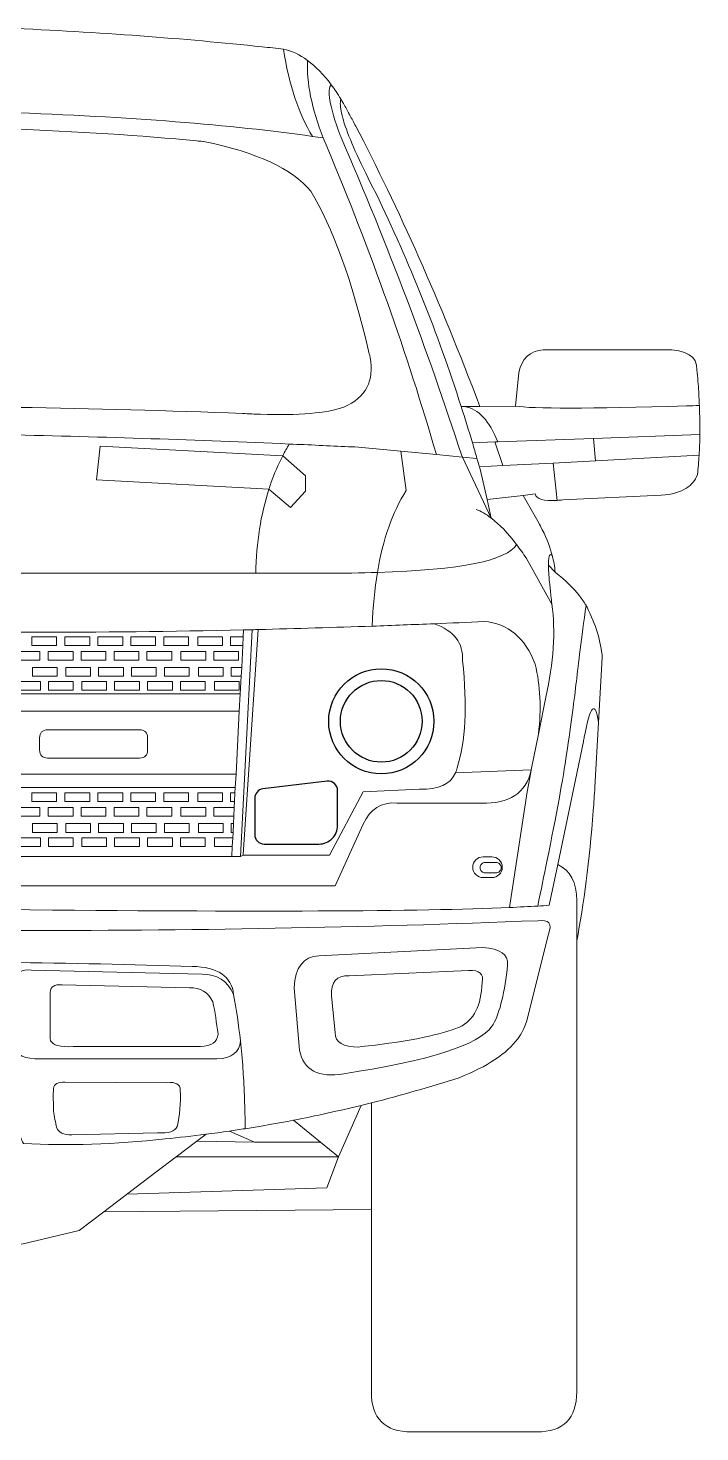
# Model space of a CAD drawing. Header units: metres. Extents: x -1212 to 1212, y 0 to 1928.
# Drawn here: x 293 to 1212, y 0 to 1921 of the extents above; entities that cross this region are included whole.
import ezdxf

# ---------------------------------------------------------------- set-up
doc = ezdxf.new("R2010")
doc.units = ezdxf.units.M
doc.layers.add('ceco.net 245', color=7, linetype='Continuous')

msp = doc.modelspace()

# ---------------------------------------------------------------- linework, layer by layer
at = {"layer": 'ceco.net 245', "lineweight": 18}
for points in [[(890, 1403), (885.3, 1403)], [(910.9, 1403.2), (890, 1403)], [(959.7, 1403.6), (910.9, 1403.2)], [(1066.2, 1359.4), (1211.6, 1364.7)], [(641.2, 1335.6), (391.3, 1348.6), (386.7, 1302.8), (622.3, 1289.9)], [(900.7, 1353.3), (931.3, 1354.5)], [(931.3, 1354.5), (935.5, 1354.6)], [(942.1, 1322.2), (931.3, 1354.5)], [(935.5, 1354.6), (1066.2, 1359.4)], [(1069, 1328.8), (1066.2, 1359.4)], [(641.2, 1335.6), (672.4, 1308.2)], [(851.3, 1337.2), (802.6, 1341.8)], [(851.3, 1337.2), (887.1, 1333.7)], [(906.9, 1331.9), (887.1, 1333.7)], [(926.5, 1250.3), (887.1, 1333.7)], [(1011.2, 1325.7), (942.1, 1322.2)], [(1069, 1328.8), (1011.2, 1325.7)], [(1016.7, 1274.5), (1011.2, 1325.7)], [(1210.7, 1336.3), (1069, 1328.8)], [(672.4, 1308.2), (672.4, 1287.2), (652, 1265)], [(942.1, 1322.2), (910.2, 1320.5)], [(652, 1265), (622.3, 1289.9)], [(920.6, 1275.6), (970.1, 1281.5)], [(920.6, 1275.6), (926.5, 1250.3)], [(604.3, 1175), (263.9, 1175)], [(1013.8, 1176.2), (1004.6, 1186.1)], [(587.7, 1097.4), (587.3, 1088), (586.6, 1076.1), (585.1, 1045.9), (584.4, 1034), (583.1, 1009.9)], [(583.3, 787.5), (599.6, 1097.7)], [(607.8, 1097.9), (586.9, 789.9)], [(263.9, 1009.9), (583.1, 1009.9)], [(583.1, 1009.9), (581.8, 986.1)], [(581.8, 986.1), (263.9, 986.1)], [(581.8, 986.1), (577.4, 899.9)], [(990.9, 954.9), (981.2, 905.8)], [(877.4, 901.6), (981.2, 905.8)], [(981.2, 905.8), (980.1, 900.1)], [(577.4, 899.9), (576.3, 881.6)], [(980.1, 900.1), (975.3, 875.7), (951.4, 717.5)], [(263.9, 881.6), (576.3, 881.6)], [(576.3, 881.6), (575.9, 874.4), (575.4, 862.5), (575, 854.3), (574.3, 842.3), (573.7, 832.3), (573.2, 820.4), (572.8, 813), (572.1, 801.1), (571.4, 787.5)], [(583.3, 787.5), (586.9, 789.3)], [(571.4, 787.5), (263.9, 787.5)], [(571.4, 787.5), (583.3, 787.5)], [(748.3, 446.8), (717.3, 376.6)], [(762.4, 304.5), (762.4, 450.3)], [(692.9, 396.4), (655.9, 426.5)], [(536.3, 407.2), (523.7, 397.7)], [(568.2, 411.6), (602.5, 396.4)], [(523.7, 397.7), (495.4, 376.2)], [(602.5, 396.4), (523.7, 397.7)], [(692.9, 396.4), (602.5, 396.4)], [(717.3, 376.6), (692.9, 396.4)], [(428.5, 325.4), (701.7, 334.1), (717.3, 376.6)], [(495.4, 376.2), (467.7, 355.2)], [(717.3, 376.6), (495.4, 376.2)], [(467.7, 355.2), (396.4, 301.1)], [(263.9, 260.2), (284.2, 257.1), (362.7, 275.4), (396.4, 301.1)], [(396.4, 301.1), (762.4, 304.5)]]:
    msp.add_lwpolyline(points, dxfattribs=at)
at = {"layer": 'ceco.net 245', "lineweight": 9}
for points in [[(298, 1076.1), (331.9, 1076.1), (331.9, 1088), (298, 1088), (298, 1076.1), (298, 1076.1)], [(377.4, 1088), (343.4, 1088), (343.4, 1076.1), (377.4, 1076.1), (377.4, 1088), (377.4, 1088)], [(422.3, 1088), (388.4, 1088), (388.4, 1076.1), (422.3, 1076.1), (422.3, 1088), (422.3, 1088)], [(467.4, 1088), (433.5, 1088), (433.5, 1076.1), (467.4, 1076.1), (467.4, 1088), (467.4, 1088)], [(512.3, 1088), (478.4, 1088), (478.4, 1076.1), (512.3, 1076.1), (512.3, 1088), (512.3, 1088)], [(558.9, 1088), (524.9, 1088), (524.9, 1076.1), (558.9, 1076.1), (558.9, 1088), (558.9, 1088)], [(586.6, 1076.1), (569.9, 1076.1), (569.9, 1088), (587.3, 1088)], [(309, 1067.9), (275.1, 1067.9), (275.1, 1055.9), (309, 1055.9), (309, 1067.9), (309, 1067.9)], [(320.5, 1055.9), (354.5, 1055.9), (354.5, 1067.9), (320.5, 1067.9), (320.5, 1055.9), (320.5, 1055.9)], [(365.5, 1055.9), (399.4, 1055.9), (399.4, 1067.9), (365.5, 1067.9), (365.5, 1055.9), (365.5, 1055.9)], [(444.5, 1067.9), (410.5, 1067.9), (410.5, 1055.9), (444.5, 1055.9), (444.5, 1067.9), (444.5, 1067.9)], [(489.4, 1067.9), (455.5, 1067.9), (455.5, 1055.9), (489.4, 1055.9), (489.4, 1067.9), (489.4, 1067.9)], [(536, 1067.9), (502, 1067.9), (502, 1055.9), (536, 1055.9), (536, 1067.9), (536, 1067.9)], [(580.9, 1067.9), (547, 1067.9), (547, 1055.9), (580.9, 1055.9), (580.9, 1067.9), (580.9, 1067.9)], [(298.9, 1034), (332.8, 1034), (332.8, 1045.9), (298.9, 1045.9), (298.9, 1034), (298.9, 1034)], [(344.4, 1034), (378.3, 1034), (378.3, 1045.9), (344.4, 1045.9), (344.4, 1034), (344.4, 1034)], [(423.2, 1045.9), (389.3, 1045.9), (389.3, 1034), (423.2, 1034), (423.2, 1045.9), (423.2, 1045.9)], [(434.4, 1034), (468.3, 1034), (468.3, 1045.9), (434.4, 1045.9), (434.4, 1034), (434.4, 1034)], [(479.3, 1034), (513.2, 1034), (513.2, 1045.9), (479.3, 1045.9), (479.3, 1034), (479.3, 1034)], [(559.8, 1045.9), (525.9, 1045.9), (525.9, 1034), (559.8, 1034), (559.8, 1045.9), (559.8, 1045.9)], [(585.1, 1045.9), (570.8, 1045.9), (570.8, 1034), (584.4, 1034)], [(276, 1014.7), (309.9, 1014.7), (309.9, 1026.6), (276, 1026.6), (276, 1014.7), (276, 1014.7)], [(320.9, 1014.7), (354.8, 1014.7), (354.8, 1026.6), (320.9, 1026.6), (320.9, 1014.7), (320.9, 1014.7)], [(400.3, 1026.6), (366.4, 1026.6), (366.4, 1014.7), (400.3, 1014.7), (400.3, 1026.6), (400.3, 1026.6)], [(411.3, 1014.7), (445.2, 1014.7), (445.2, 1026.6), (411.3, 1026.6), (411.3, 1014.7), (411.3, 1014.7)], [(490.3, 1026.6), (456.4, 1026.6), (456.4, 1014.7), (490.3, 1014.7), (490.3, 1026.6), (490.3, 1026.6)], [(501.3, 1014.7), (535.2, 1014.7), (535.2, 1026.6), (501.3, 1026.6), (501.3, 1014.7), (501.3, 1014.7)], [(581.8, 1026.6), (547.9, 1026.6), (547.9, 1014.7), (581.8, 1014.7), (581.8, 1026.6), (581.8, 1026.6)], [(331.9, 874.4), (298, 874.4), (298, 862.5), (331.9, 862.5), (331.9, 874.4), (331.9, 874.4)], [(377.4, 862.5), (377.4, 874.4), (343.4, 874.4), (343.4, 862.5), (377.4, 862.5), (377.4, 862.5)], [(422.3, 874.4), (388.4, 874.4), (388.4, 862.5), (422.3, 862.5), (422.3, 874.4), (422.3, 874.4)], [(433.5, 862.5), (467.4, 862.5), (467.4, 874.4), (433.5, 874.4), (433.5, 862.5), (433.5, 862.5)], [(512.3, 874.4), (478.4, 874.4), (478.4, 862.5), (512.3, 862.5), (512.3, 874.4), (512.3, 874.4)], [(558.9, 874.4), (524.9, 874.4), (524.9, 862.5), (558.9, 862.5), (558.9, 874.4), (558.9, 874.4)], [(575.9, 874.4), (569.9, 874.4), (569.9, 862.5), (575.4, 862.5)], [(275.1, 842.3), (309, 842.3), (309, 854.3), (275.1, 854.3), (275.1, 842.3), (275.1, 842.3)], [(354.5, 854.3), (320.5, 854.3), (320.5, 842.3), (354.5, 842.3), (354.5, 854.3), (354.5, 854.3)], [(399.4, 854.3), (365.5, 854.3), (365.5, 842.3), (399.4, 842.3), (399.4, 854.3), (399.4, 854.3)], [(410.5, 842.3), (444.5, 842.3), (444.5, 854.3), (410.5, 854.3), (410.5, 842.3), (410.5, 842.3)], [(489.4, 854.3), (455.5, 854.3), (455.5, 842.3), (489.4, 842.3), (489.4, 854.3), (489.4, 854.3)], [(502, 842.3), (536, 842.3), (536, 854.3), (502, 854.3), (502, 842.3), (502, 842.3)], [(575, 854.3), (547, 854.3), (547, 842.3), (574.3, 842.3)], [(332.8, 832.3), (298.9, 832.3), (298.9, 820.4), (332.8, 820.4), (332.8, 832.3), (332.8, 832.3)], [(344.4, 832.3), (344.4, 820.4), (378.3, 820.4), (378.3, 832.3), (344.4, 832.3), (344.4, 832.3)], [(423.2, 820.4), (423.2, 832.3), (389.3, 832.3), (389.3, 820.4), (423.2, 820.4), (423.2, 820.4)], [(434.4, 832.3), (434.4, 820.4), (468.3, 820.4), (468.3, 832.3), (434.4, 832.3), (434.4, 832.3)], [(479.3, 832.3), (479.3, 820.4), (513.2, 820.4), (513.2, 832.3), (479.3, 832.3), (479.3, 832.3)], [(559.8, 832.3), (525.9, 832.3), (525.9, 820.4), (559.8, 820.4), (559.8, 832.3), (559.8, 832.3)], [(573.7, 832.3), (570.8, 832.3), (570.8, 820.4), (573.2, 820.4)], [(309.9, 813), (276, 813), (276, 801.1), (309.9, 801.1), (309.9, 813), (309.9, 813)], [(354.8, 813), (320.9, 813), (320.9, 801.1), (354.8, 801.1), (354.8, 813), (354.8, 813)], [(366.4, 801.1), (400.3, 801.1), (400.3, 813), (366.4, 813), (366.4, 801.1), (366.4, 801.1)], [(411.3, 801.1), (445.2, 801.1), (445.2, 813), (411.3, 813), (411.3, 801.1), (411.3, 801.1)], [(490.3, 813), (456.4, 813), (456.4, 801.1), (490.3, 801.1), (490.3, 813), (490.3, 813)], [(501.3, 801.1), (535.2, 801.1), (535.2, 813), (501.3, 813), (501.3, 801.1), (501.3, 801.1)], [(572.8, 813), (547.9, 813), (547.9, 801.1), (572.1, 801.1)]]:
    msp.add_lwpolyline(points, dxfattribs=at)
at = {"layer": 'ceco.net 245'}
msp.add_lwpolyline([(702, 890.3), (614.1, 879.8, 0.379815), (602.9, 867.1), (602.9, 817.1, 0.414214), (615.6, 804.4), (690.8, 804.4, 0.414214), (716.2, 829.8), (716.2, 877.6, 0.44947)], format="xyb", close=True, dxfattribs=at)
for radius in [71.9, 55.9]:
    msp.add_circle((776, 972.3), radius, dxfattribs=at)
at = {"layer": 'ceco.net 245', "lineweight": 18}
for points, knots in [([(642.1, 1892.1), (632.6, 1893.2), (622.9, 1894.3), (613.1, 1895.2), (507, 1906.5), (390.6, 1915.2), (263.9, 1920.8)], [0, 0, 0, 0, 1, 1, 1, 2, 2, 2, 2]), ([(887.1, 1333.7), (887.1, 1333.7), (885.6, 1336.9), (885.6, 1336.9), (840, 1478.2), (785.1, 1622.9), (721.2, 1770.9), (720.6, 1772.1), (720.3, 1773.2), (719.9, 1774.4), (705, 1814.3), (701, 1837.2), (707.6, 1843.3)], [0, 0, 0, 0, 1, 1, 1, 2, 2, 2, 3, 3, 3, 4, 4, 4, 4]), ([(720.6, 1823.9), (720.3, 1822.6), (720, 1821.3), (720, 1819.6), (719.7, 1814.3), (720.8, 1807), (723.3, 1797.6), (724.3, 1794.1), (725.6, 1790.5), (726.8, 1786.6), (734.3, 1764.3), (748.5, 1733.6), (768.8, 1694.6), (814.3, 1600.5), (853.2, 1503.4), (885.3, 1403)], [0, 0, 0, 0, 1, 1, 1, 2, 2, 2, 3, 3, 3, 4, 4, 4, 5, 5, 5, 5]), ([(910.9, 1403.2), (856.3, 1547), (799.6, 1674.8), (741, 1786.6), (738.2, 1791.8), (735.7, 1796.9), (732.9, 1801.9), (732.9, 1801.9), (731.8, 1803.7), (731.8, 1803.7), (731.6, 1804.2), (731.4, 1804.6), (731.2, 1805), (728.7, 1809.9), (726.1, 1814.7), (723.3, 1819.1), (722.4, 1820.7), (721.5, 1822.4), (720.6, 1823.9)], [0, 0, 0, 0, 1, 1, 1, 2, 2, 2, 3, 3, 3, 4, 4, 4, 5, 5, 5, 6, 6, 6, 6]), ([(263.9, 1402), (263.9, 1402), (279.1, 1401.8), (279.1, 1401.8), (382.3, 1400.1), (484.8, 1397.4), (586.2, 1393.5), (594.8, 1393), (602.9, 1392.6), (610.8, 1392.4), (663.2, 1390.6), (701.2, 1393.9), (724.8, 1402.1), (754.9, 1415.3), (766.8, 1438.1), (760.6, 1470.3), (760, 1473.5), (759.3, 1476.4), (758.6, 1479.3), (735.7, 1576.1), (709.4, 1648.9), (679.5, 1697.7), (654.4, 1728.3), (605.6, 1751.1), (533, 1765.5), (532.8, 1765.5), (532.5, 1765.5), (531.9, 1765.7), (529.2, 1765.9), (526.4, 1766.3), (523.5, 1766.5), (448.5, 1773.8), (362, 1779.3), (263.9, 1783.1)], [0, 0, 0, 0, 1, 1, 1, 2, 2, 2, 3, 3, 3, 4, 4, 4, 5, 5, 5, 6, 6, 6, 7, 7, 7, 8, 8, 8, 9, 9, 9, 10, 10, 10, 11, 11, 11, 11]), ([(696.7, 1770.5), (698.4, 1766.3), (700.1, 1762.2), (701.9, 1758), (762, 1614.5), (811.9, 1474.2), (851.3, 1337.2)], [0, 0, 0, 0, 1, 1, 1, 2, 2, 2, 2]), ([(1211.1, 1404.3), (1210.9, 1408.2), (1210.7, 1411.9), (1210.5, 1415.7), (1210.3, 1418.1), (1210.3, 1420.6), (1210.2, 1423), (1209.6, 1432.8), (1208.7, 1442.8), (1207.6, 1453.3), (1208.5, 1471.6), (1193.7, 1480.8), (1162.7, 1480.8), (1162.7, 1480.8), (997.3, 1480.8), (997.3, 1480.8), (979.1, 1479.1), (968.1, 1468.9), (964.3, 1449.6), (964.3, 1449.6), (959.7, 1403.6), (959.7, 1403.6)], [0, 0, 0, 0, 1, 1, 1, 2, 2, 2, 3, 3, 3, 4, 4, 4, 5, 5, 5, 6, 6, 6, 7, 7, 7, 7]), ([(959.7, 1403.6), (981.9, 1399.9), (1059.8, 1399.9), (1193.3, 1403.8), (1199.2, 1404), (1205.1, 1404.2), (1211.1, 1404.3)], [0, 0, 0, 0, 1, 1, 1, 2, 2, 2, 2]), ([(802.6, 1341.8), (802.6, 1341.8), (739.9, 1347.7), (739.9, 1347.7), (739.9, 1347.7), (731.2, 1347.9), (731.2, 1347.9), (704.4, 1349.3), (677.5, 1350.6), (650.2, 1351.7)], [0, 0, 0, 0, 1, 1, 1, 2, 2, 2, 3, 3, 3, 3]), ([(770.7, 1176), (778.2, 1221), (791.4, 1258.4), (810.1, 1288.1), (810.1, 1288.1), (802.6, 1341.8), (802.6, 1341.8)], [0, 0, 0, 0, 1, 1, 1, 2, 2, 2, 2]), ([(1016.7, 1274.5), (1019.1, 1274.7), (1021.5, 1275.1), (1024.1, 1275.2), (1024.1, 1275.2), (1159, 1281.7), (1159, 1281.7), (1173.5, 1282.6), (1184.9, 1285.9), (1193.3, 1291.2), (1200.4, 1295.8), (1205.6, 1302), (1208.5, 1309.9), (1209.4, 1318.5), (1210.2, 1327.3), (1210.7, 1336.3)], [0, 0, 0, 0, 1, 1, 1, 2, 2, 2, 3, 3, 3, 4, 4, 4, 5, 5, 5, 5]), ([(910.2, 1320.5), (910.4, 1319.4), (910.7, 1318.3), (911.1, 1317.2), (911.1, 1317.2), (920.6, 1275.6), (920.6, 1275.6)], [0, 0, 0, 0, 1, 1, 1, 2, 2, 2, 2]), ([(970.1, 1281.5), (970.1, 1281.5), (986.5, 1283.5), (986.5, 1283.5), (988.1, 1276.3), (998.2, 1273.2), (1016.7, 1274.5)], [0, 0, 0, 0, 1, 1, 1, 2, 2, 2, 2]), ([(1009.9, 1199), (1009.6, 1200.3), (1009.2, 1201.3), (1009, 1202.6), (1005.6, 1214), (1000.6, 1226.3), (993.8, 1239.3), (993.6, 1239.7), (993.2, 1240.1), (993.1, 1240.6), (992.7, 1241.3), (992.3, 1242.1), (992, 1242.8), (992, 1242.8), (970.1, 1281.5), (970.1, 1281.5)], [0, 0, 0, 0, 1, 1, 1, 2, 2, 2, 3, 3, 3, 4, 4, 4, 5, 5, 5, 5]), ([(926.5, 1250.3), (926.7, 1250.1), (926.9, 1249.9), (927.1, 1249.8), (937.5, 1241.9), (948.9, 1230.1), (961, 1214.2)], [0, 0, 0, 0, 1, 1, 1, 2, 2, 2, 2]), ([(1009.4, 1132.8), (1009.4, 1132.8), (974.5, 1195.3), (974.5, 1195.3), (970, 1202.1), (965.4, 1208.5), (961, 1214.2)], [0, 0, 0, 0, 1, 1, 1, 2, 2, 2, 2]), ([(1004.6, 1186.1), (1004.6, 1186.7), (1004.6, 1187.4), (1004.6, 1188), (1004.6, 1193.8), (1005.2, 1197.7), (1006.1, 1199.3), (1007, 1201), (1008.3, 1201), (1009.9, 1199)], [0, 0, 0, 0, 1, 1, 1, 2, 2, 2, 3, 3, 3, 3]), ([(1013.8, 1176.2), (1013.6, 1180.1), (1013, 1183.9), (1012.5, 1188), (1011.8, 1191.4), (1010.9, 1195.1), (1009.9, 1199)], [0, 0, 0, 0, 1, 1, 1, 2, 2, 2, 2]), ([(604.3, 1175), (604.3, 1175), (698.1, 1175), (698.1, 1175), (724.3, 1175), (748.5, 1175.3), (770.7, 1176)], [0, 0, 0, 0, 1, 1, 1, 2, 2, 2, 2]), ([(1004.6, 1186.1), (1004.8, 1180.1), (1005.2, 1172.2), (1006.1, 1162.3), (1006.7, 1156.8), (1007.2, 1150.6), (1008.1, 1143.8), (1008.5, 1140.3), (1008.8, 1136.6), (1009.4, 1132.8)], [0, 0, 0, 0, 1, 1, 1, 2, 2, 2, 3, 3, 3, 3]), ([(1056.1, 1131), (1053.4, 1135.3), (1050.5, 1139.6), (1047.1, 1143.8), (1038.4, 1155), (1027.5, 1165.6), (1014.5, 1175.7), (1014.5, 1175.7), (1013.8, 1176.2), (1013.8, 1176.2)], [0, 0, 0, 0, 1, 1, 1, 2, 2, 2, 3, 3, 3, 3]), ([(989.9, 719.5), (994.5, 741.3), (998.7, 761.7), (1002.6, 780.7), (1015.6, 845.1), (1024.6, 894), (1029.4, 927.2), (1035.8, 970.3), (1040.2, 1003.7), (1042.8, 1027), (1045.5, 1050.4), (1049.9, 1085.1), (1056.1, 1131)], [0, 0, 0, 0, 1, 1, 1, 2, 2, 2, 3, 3, 3, 4, 4, 4, 4]), ([(990.9, 954.9), (990.9, 954.9), (1000.9, 1005.2), (1000.9, 1005.2), (1011.8, 1052.8), (1014.5, 1095.4), (1009.4, 1132.8)], [0, 0, 0, 0, 1, 1, 1, 2, 2, 2, 2]), ([(1073.2, 970.9), (1073.2, 970.9), (1078.3, 1059.4), (1078.3, 1059.4), (1076.5, 1081.4), (1069.5, 1104.4), (1057.4, 1128.4), (1057.1, 1129.3), (1056.7, 1130), (1056.1, 1131)], [0, 0, 0, 0, 1, 1, 1, 2, 2, 2, 3, 3, 3, 3]), ([(587.7, 1097.4), (489.6, 1095.2), (391.5, 1094.1), (293.4, 1094.1), (293.4, 1094.1), (263.9, 1094.1), (263.9, 1094.1)], [0, 0, 0, 0, 1, 1, 1, 2, 2, 2, 2]), ([(848.4, 1105.8), (871.1, 1106.7), (893.9, 1107.8), (916.6, 1108.9), (949.4, 1106.2), (972.7, 1086.8), (986.5, 1050.3), (993.6, 1021.3), (995.1, 989.6), (990.9, 954.9)], [0, 0, 0, 0, 1, 1, 1, 2, 2, 2, 3, 3, 3, 3]), ([(877.4, 901.6), (878.3, 903.8), (879.2, 906.2), (879.7, 908.7), (891.3, 943.9), (893.9, 992.9), (887.1, 1055.6), (888.4, 1079.4), (875.5, 1096.1), (848.4, 1105.8)], [0, 0, 0, 0, 1, 1, 1, 2, 2, 2, 3, 3, 3, 3]), ([(1073.2, 970.9), (1068.6, 1001.5), (1062, 994.7), (1053.6, 950.5), (1053.2, 948.7), (1052.9, 946.7), (1052.5, 944.7), (1052.5, 944.7), (1017.3, 776.3), (1017.3, 776.3)], [0, 0, 0, 0, 1, 1, 1, 2, 2, 2, 3, 3, 3, 3]), ([(308.6, 933.1), (308.6, 933.1), (308.6, 949.6), (308.6, 949.6), (308.6, 956.9), (312.3, 960.6), (319.6, 960.6), (319.6, 960.6), (445.4, 960.6), (445.4, 960.6), (452.7, 960.6), (456.4, 956.9), (456.4, 949.6), (456.4, 949.6), (456.4, 933.1), (456.4, 933.1), (456.4, 925.8), (452.7, 922.1), (445.4, 922.1), (445.4, 922.1), (319.6, 922.1), (319.6, 922.1), (312.3, 922.1), (308.6, 925.8), (308.6, 933.1), (308.6, 933.1), (308.6, 933.1), (308.6, 933.1)], [0, 0, 0, 0, 1, 1, 1, 2, 2, 2, 3, 3, 3, 4, 4, 4, 5, 5, 5, 6, 6, 6, 7, 7, 7, 8, 8, 8, 9, 9, 9, 9]), ([(1043.3, 671.8), (1053, 721.7), (1060.7, 781.3), (1066, 850.4), (1066.8, 860.9), (1067.5, 871.5), (1068.1, 882.3), (1068.1, 882.3), (1073.2, 970.9), (1073.2, 970.9)], [0, 0, 0, 0, 1, 1, 1, 2, 2, 2, 3, 3, 3, 3]), ([(981.2, 905.8), (973.6, 874.1), (950.9, 859), (912.9, 860.5), (912.9, 860.5), (797.3, 860.5), (797.3, 860.5), (776.3, 862), (760.9, 852.4), (751.2, 831.7), (751.2, 831.7), (712.7, 747.2), (712.7, 747.2), (712.7, 747.2), (263.9, 747.2), (263.9, 747.2)], [0, 0, 0, 0, 1, 1, 1, 2, 2, 2, 3, 3, 3, 4, 4, 4, 5, 5, 5, 5]), ([(577.4, 899.9), (577.4, 899.9), (265.9, 899.9), (265.9, 899.9), (265.1, 899.9), (264.4, 899.9), (263.9, 900.1)], [0, 0, 0, 0, 1, 1, 1, 2, 2, 2, 2]), ([(586.9, 789.9), (586.9, 789.9), (586.9, 789.3), (586.9, 789.3), (586.9, 789.3), (705.4, 789.3), (705.4, 789.3), (705.4, 789.3), (751.4, 875.7), (751.4, 875.7), (751.4, 875.7), (828.4, 879.4), (828.4, 879.4), (854.5, 878.8), (870.8, 886.2), (877.4, 901.6)], [0, 0, 0, 0, 1, 1, 1, 2, 2, 2, 3, 3, 3, 4, 4, 4, 5, 5, 5, 5]), ([(927.3, 786.8), (927.3, 786.8), (915.2, 786.8), (915.2, 786.8), (911.3, 786.8), (908, 785.5), (905.2, 782.8), (902.5, 780), (901, 776.5), (901, 772.7), (901, 772.7), (901, 772.5), (901, 772.5), (901, 768.6), (902.5, 765.3), (905.2, 762.6), (908, 759.8), (911.3, 758.4), (915.2, 758.4), (915.2, 758.4), (927.3, 758.4), (927.3, 758.4), (931.1, 758.4), (934.6, 759.8), (937.4, 762.6), (940.1, 765.3), (941.4, 768.6), (941.4, 772.5), (941.4, 772.5), (941.4, 772.7), (941.4, 772.7), (941.4, 776.5), (940.1, 780), (937.4, 782.8), (934.6, 785.5), (931.1, 786.8), (927.3, 786.8), (927.3, 786.8), (927.3, 786.8), (927.3, 786.8)], [0, 0, 0, 0, 1, 1, 1, 2, 2, 2, 3, 3, 3, 4, 4, 4, 5, 5, 5, 6, 6, 6, 7, 7, 7, 8, 8, 8, 9, 9, 9, 10, 10, 10, 11, 11, 11, 12, 12, 12, 13, 13, 13, 13]), ([(937.9, 777.2), (936.4, 778.5), (934.8, 779.3), (932.7, 779.3), (932.7, 779.3), (918.3, 779.3), (918.3, 779.3), (916.2, 779.3), (914.6, 778.5), (913.3, 777.2), (911.9, 775.8), (911.1, 774.1), (911.1, 772.1), (911.1, 772.1), (911.1, 771.9), (911.1, 771.9), (911.1, 769.9), (911.9, 768.3), (913.3, 767), (914.6, 765.5), (916.2, 764.8), (918.3, 764.8), (918.3, 764.8), (932.7, 764.8), (932.7, 764.8), (934.8, 764.8), (936.4, 765.5), (937.9, 767), (939.2, 768.3), (939.9, 769.9), (939.9, 771.9), (939.9, 771.9), (939.9, 772.1), (939.9, 772.1), (939.9, 774.1), (939.2, 775.8), (937.9, 777.2), (937.9, 777.2), (937.9, 777.2), (937.9, 777.2)], [0, 0, 0, 0, 1, 1, 1, 2, 2, 2, 3, 3, 3, 4, 4, 4, 5, 5, 5, 6, 6, 6, 7, 7, 7, 8, 8, 8, 9, 9, 9, 10, 10, 10, 11, 11, 11, 12, 12, 12, 13, 13, 13, 13]), ([(1017.3, 776.3), (1017.3, 776.3), (1005.7, 720.6), (1005.7, 720.6), (1000.6, 720.2), (995.3, 719.8), (989.9, 719.5)], [0, 0, 0, 0, 1, 1, 1, 2, 2, 2, 2]), ([(1017.3, 776.3), (1034.7, 768.5), (1043.3, 752), (1043.3, 726.8), (1043.3, 726.8), (1043.3, 671.8), (1043.3, 671.8)], [0, 0, 0, 0, 1, 1, 1, 2, 2, 2, 2]), ([(762.4, 450.3), (802.6, 460.4), (842.5, 472), (882.5, 484.6), (921, 500), (947.8, 517.8), (962.6, 538), (968.1, 545.3), (972, 553), (974.4, 560.9), (974.4, 560.9), (1004.6, 681.2), (1004.6, 681.2), (1010.1, 695.3), (1005.2, 701.5), (989.9, 699.5), (752.9, 690.1), (510.9, 685.6), (263.9, 686.1)], [0, 0, 0, 0, 1, 1, 1, 2, 2, 2, 3, 3, 3, 4, 4, 4, 5, 5, 5, 6, 6, 6, 6]), ([(690.7, 651.6), (690.7, 651.6), (914.8, 662.6), (914.8, 662.6), (938.8, 661.2), (950, 653.3), (948.7, 639), (944.9, 601.6), (938.4, 574.5), (929.1, 557.6), (929.1, 557.6), (928.3, 556.3), (928.3, 556.3), (928.2, 555.9), (927.8, 555.6), (927.4, 555.2), (908.9, 529.3), (841.4, 507.5), (724.6, 490.1), (690, 484), (669.8, 494.9), (664.1, 522.2), (664.1, 522.2), (656.8, 607.6), (656.8, 607.6), (658.1, 635.7), (669.3, 650.4), (690.7, 651.6), (690.7, 651.6), (690.7, 651.6), (690.7, 651.6)], [0, 0, 0, 0, 1, 1, 1, 2, 2, 2, 3, 3, 3, 4, 4, 4, 5, 5, 5, 6, 6, 6, 7, 7, 7, 8, 8, 8, 9, 9, 9, 10, 10, 10, 10]), ([(762.4, 304.5), (762.4, 304.5), (762.4, 55), (762.4, 55), (762.4, 18.3), (780.7, 0), (817.4, 0), (817.4, 0), (988.3, 0), (988.3, 0), (1025, 0), (1043.3, 18.3), (1043.3, 55), (1043.3, 55), (1043.3, 671.8), (1043.3, 671.8)], [0, 0, 0, 0, 1, 1, 1, 2, 2, 2, 3, 3, 3, 4, 4, 4, 5, 5, 5, 5]), ([(263.9, 642.5), (350.2, 641.4), (434.8, 639.5), (517.2, 637), (552.3, 636.2), (571.4, 623.4), (574.1, 598.5)], [0, 0, 0, 0, 1, 1, 1, 2, 2, 2, 2]), ([(574.1, 598.5), (565.5, 617.3), (551.2, 626.7), (531, 626.2), (531, 626.2), (297.8, 631.7), (297.8, 631.7), (283.7, 633.7), (276.3, 628.4), (275.8, 615.7), (275.6, 614.4), (275.6, 613), (275.8, 611.5), (275.8, 611.5), (275.8, 608.6), (275.8, 608.6), (275.8, 608.6), (275.8, 596.6), (275.8, 596.6), (275.8, 596.6), (275.8, 566.4), (275.8, 566.4), (275.8, 566.4), (275.8, 554.5), (275.8, 554.5), (275.8, 554.5), (275.8, 525.1), (275.8, 525.1), (276, 524.2), (276.1, 523.1), (276.7, 522.2), (280.2, 513.2), (294.1, 509.2), (318.1, 510.5), (318.1, 510.5), (551.2, 510.5), (551.2, 510.5), (571.5, 511.2), (582.3, 519.3), (583.3, 534.9)], [0, 0, 0, 0, 1, 1, 1, 2, 2, 2, 3, 3, 3, 4, 4, 4, 5, 5, 5, 6, 6, 6, 7, 7, 7, 8, 8, 8, 9, 9, 9, 10, 10, 10, 11, 11, 11, 12, 12, 12, 13, 13, 13, 13]), ([(708.1, 596.6), (708.1, 596.6), (712.7, 546), (712.7, 546), (712.9, 533), (723.7, 526.6), (745.4, 526.6), (745.4, 526.6), (748.5, 527.3), (748.5, 527.3), (801.7, 532.6), (843.1, 540.2), (872.8, 550.1), (876.3, 551.3), (879.7, 552.4), (882.9, 553.7), (902.5, 563.1), (912.8, 583.4), (913.8, 615), (916.6, 626.7), (910.6, 632.2), (895.5, 631.5), (895.5, 631.5), (732, 624.1), (732, 624.1), (714.9, 624.9), (706.8, 615.7), (708.1, 596.6), (708.1, 596.6), (708.1, 596.6), (708.1, 596.6)], [0, 0, 0, 0, 1, 1, 1, 2, 2, 2, 3, 3, 3, 4, 4, 4, 5, 5, 5, 6, 6, 6, 7, 7, 7, 8, 8, 8, 9, 9, 9, 10, 10, 10, 10]), ([(327.1, 609.5), (329.9, 611.7), (333.9, 612.4), (339.6, 611.7), (339.6, 611.7), (513.6, 607.8), (513.6, 607.8), (528.6, 608.2), (539.3, 601.8), (545.7, 588.6), (548.4, 574.5), (550.8, 559.8), (552.7, 544.2), (551.9, 533.4), (543.8, 527.7), (528.6, 527.2), (528.6, 527.2), (354.6, 527.2), (354.6, 527.2), (336.8, 526.4), (326.6, 529.2), (323.8, 535.2), (323.4, 536), (323.3, 536.7), (323.1, 537.4), (323.1, 537.4), (323.1, 597.6), (323.1, 597.6), (322.9, 602.5), (323.8, 606.2), (326, 608.6)], [0, 0, 0, 0, 1, 1, 1, 2, 2, 2, 3, 3, 3, 4, 4, 4, 5, 5, 5, 6, 6, 6, 7, 7, 7, 8, 8, 8, 9, 9, 9, 10, 10, 10, 10]), ([(583.3, 534.9), (584.6, 522.6), (585.8, 510.1), (586.8, 497.1), (586.8, 496.2), (586.8, 495.2), (586.9, 494.3), (588.6, 469.2), (589.7, 442.6), (589.9, 414.9)], [0, 0, 0, 0, 1, 1, 1, 2, 2, 2, 3, 3, 3, 3]), ([(470, 409.3), (485, 408.3), (494, 411.3), (496.9, 418.1), (500.4, 433.1), (501.8, 449.6), (501.1, 467.6), (500.9, 475.8), (494.9, 479.3), (482.8, 477.6), (482.8, 477.6), (343.3, 478.6), (343.3, 478.6), (333.9, 478.7), (328.6, 476), (327.7, 470.3), (327.7, 469.6), (327.7, 468.8), (327.7, 468.1), (327.5, 465), (327.3, 461.9), (327.3, 458.8), (327.5, 452.3), (327.7, 445.7), (327.9, 439.1), (328.8, 431.3), (330.2, 423.6), (332.3, 416.2), (334.4, 409.4), (341.2, 406.3), (352.8, 406.5), (352.8, 406.5), (470, 409.3), (470, 409.3), (470, 409.3), (470, 409.3), (470, 409.3)], [0, 0, 0, 0, 1, 1, 1, 2, 2, 2, 3, 3, 3, 4, 4, 4, 5, 5, 5, 6, 6, 6, 7, 7, 7, 8, 8, 8, 9, 9, 9, 10, 10, 10, 11, 11, 11, 12, 12, 12, 12]), ([(536.3, 407.2), (517.8, 404.9), (499.1, 402.8), (480.6, 401), (411.5, 393.5), (346.7, 391.3), (286.8, 394.6), (284.9, 397.9), (283.3, 401.6), (281.7, 405.4)], [0, 0, 0, 0, 1, 1, 1, 2, 2, 2, 3, 3, 3, 3])]:
    msp.add_open_spline(points, degree=3, knots=knots, dxfattribs=at)
for points in [[(642.1, 1892.1), (649.8, 1843.1), (663.1, 1803.3), (681.9, 1772.7)], [(675.1, 1876.7), (664.5, 1884.4), (653.5, 1889.5), (642.1, 1892.1)], [(675.1, 1876.7), (673.6, 1846.4), (680.8, 1811), (696.7, 1770.5)], [(707.6, 1843.3), (697.1, 1857.4), (686.3, 1868.4), (675.1, 1876.7)], [(720.6, 1823.9), (716.4, 1831), (712, 1837.4), (707.6, 1843.3)], [(263.9, 1805.5), (432, 1799.5), (571.4, 1788.5), (681.9, 1772.7)], [(681.9, 1772.7), (686.9, 1772), (691.8, 1771.2), (696.7, 1770.5)], [(885.3, 1403), (890.6, 1386.5), (895.7, 1370), (900.7, 1353.3)], [(935.5, 1354.6), (924, 1383.4), (908.9, 1399.6), (890, 1403)], [(1211.6, 1364.7), (1211.8, 1377.4), (1211.6, 1390.6), (1211.1, 1404.3)], [(650.2, 1351.7), (526.6, 1357.2), (397.9, 1361.4), (263.9, 1364.5)], [(1210.7, 1336.3), (1211.3, 1345.5), (1211.6, 1355), (1211.6, 1364.7)], [(650.2, 1351.7), (647.1, 1346.4), (643.9, 1341.1), (641.2, 1335.6)], [(900.7, 1353.3), (902.8, 1346.2), (904.9, 1339.1), (906.9, 1331.9)], [(625.1, 1298.2), (629.7, 1311.2), (635.1, 1323.7), (641.2, 1335.6)], [(906.9, 1331.9), (908, 1328.1), (909.1, 1324.4), (910.2, 1320.5)], [(622.3, 1289.9), (611.1, 1255.3), (605.1, 1216.9), (604.3, 1175)], [(622.3, 1289.9), (623.2, 1292.7), (624.2, 1295.4), (625.1, 1298.2)], [(905.6, 1262.2), (912.2, 1259.8), (919.2, 1255.8), (926.5, 1250.3)], [(961, 1214.2), (948.3, 1192.4), (884.9, 1179.5), (770.7, 1176)], [(770.7, 1176), (767, 1153.5), (764.6, 1129.1), (763.7, 1102.5)], [(599.6, 1097.7), (595.6, 1097.6), (591.5, 1097.6), (587.7, 1097.4)], [(607.8, 1097.9), (605.1, 1097.7), (602.4, 1097.7), (599.6, 1097.7)], [(763.7, 1102.5), (711.8, 1100.7), (659.7, 1099.2), (607.8, 1097.9)], [(848.4, 1105.8), (820.2, 1104.7), (791.9, 1103.6), (763.7, 1102.5)], [(951.4, 717.5), (831.7, 712.2), (602.5, 711.2), (263.9, 714.7)], [(951.4, 717.5), (965, 718.2), (977.8, 718.9), (989.9, 719.5)], [(574.1, 598.5), (577.8, 578.5), (580.9, 557.2), (583.3, 534.9)], [(655.9, 426.5), (686.7, 432.5), (717.5, 439.3), (748.3, 446.8)], [(748.3, 446.8), (753, 447.9), (757.8, 449), (762.4, 450.3)], [(589.9, 414.9), (611.9, 418.4), (633.9, 422.3), (655.9, 426.5)], [(568.2, 411.6), (557.6, 410), (547, 408.5), (536.3, 407.2)], [(589.9, 414.9), (582.7, 413.8), (575.4, 412.7), (568.2, 411.6)]]:
    msp.add_open_spline(points, degree=3, dxfattribs=at)
at = {"layer": 'ceco.net 245', "lineweight": 9}
msp.add_open_spline([(326, 608.6), (326.2, 608.9), (326.6, 609.3), (327.1, 609.5)], degree=3, dxfattribs=at)

doc.saveas('drawing.dxf')
